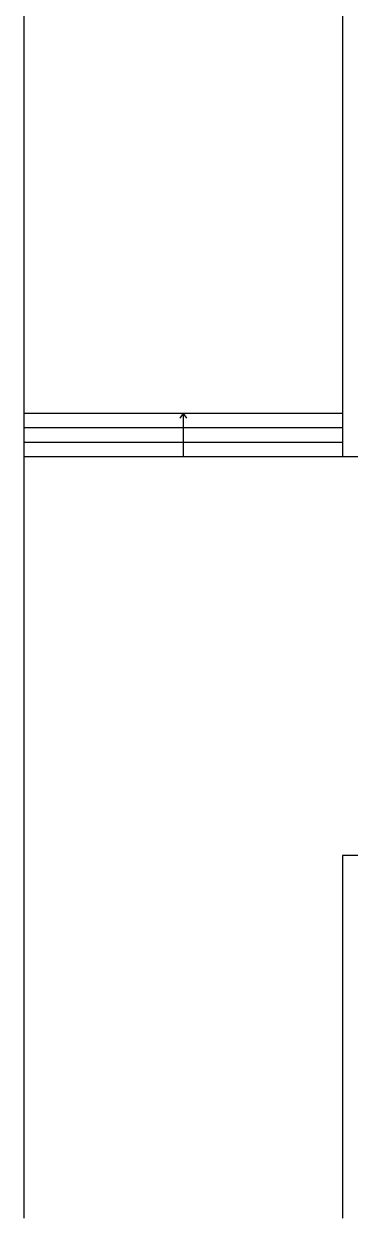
# Model space of a CAD drawing. Header units: millimetres. Extents: x 2069 to 2250, y 1124 to 1284.
# Drawn here: x 2105.75 to 2114.76, y 1124.91 to 1157.85 of the extents above; entities that cross this region are included whole.
import ezdxf

# ---------------------------------------------------------------- set-up
doc = ezdxf.new("R2010")
doc.units = ezdxf.units.MM
doc.layers.add('PAVIMENTO', color=1, linetype='Continuous')
doc.layers.add('PISO', color=1, linetype='Continuous')

msp = doc.modelspace()

# ---------------------------------------------------------------- linework, layer by layer
at = {"layer": 'PAVIMENTO'}
for p, q in [((2105.75325, 1163.88127), (2105.75325, 1124.90627)), ((2114.55325, 1163.88127), (2114.55325, 1145.90627)), ((2114.55325, 1147.10627), (2105.75325, 1147.10627)), ((2114.55325, 1146.70627), (2105.75325, 1146.70627)), ((2114.55325, 1146.30627), (2105.75325, 1146.30627)), ((2123.55325, 1145.90627), (2105.75325, 1145.90627)), ((2186.85325, 1134.90627), (2114.55325, 1134.90627)), ((2114.55325, 1134.90627), (2114.55325, 1124.90627))]:
    msp.add_line(p, q, dxfattribs=at)
at = {"layer": 'PISO', "color": 1}
for q in [(2110.06182, 1146.98013), (2110.15325, 1145.90627), (2110.24468, 1146.98013)]:
    msp.add_line((2110.15325, 1147.10627), q, dxfattribs=at)

doc.saveas('drawing.dxf')
